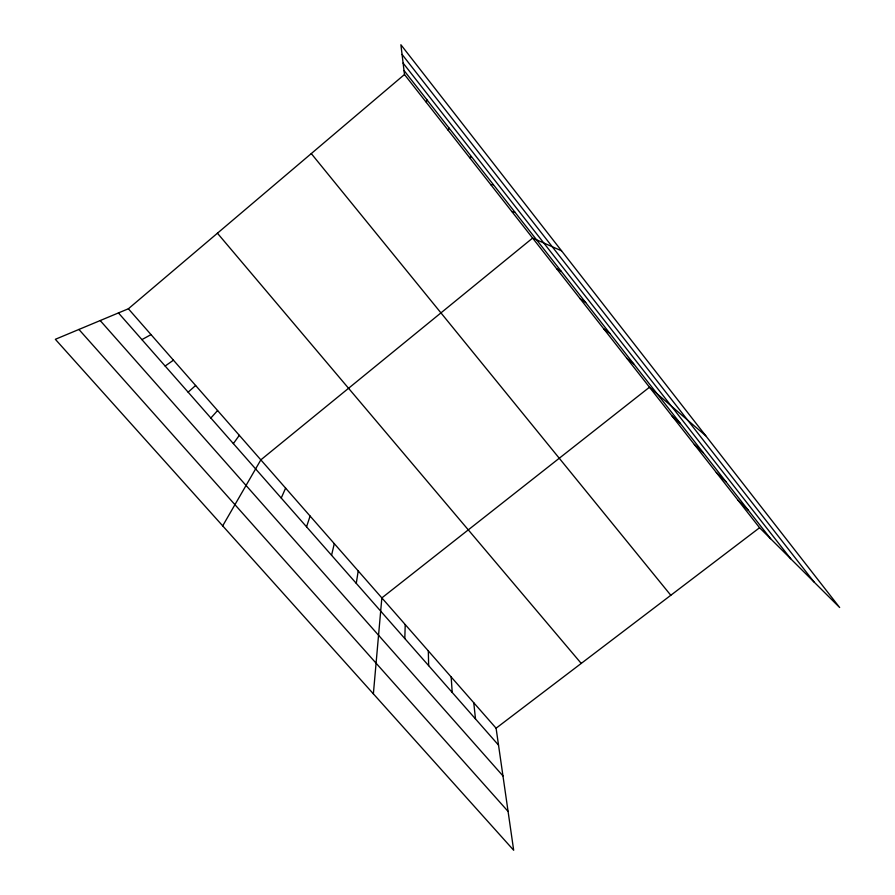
<?xml version="1.0" encoding="UTF-8"?>
<svg xmlns="http://www.w3.org/2000/svg" width="895" height="895" viewBox="0 0 895 895"><rect width="100%" height="100%" fill="white"/><g stroke="black" fill="none" stroke-linecap="round" stroke-linejoin="round"><path stroke-width="1.34" d="M404.808 638.549L405.222 624.565M373.372 693.838L381.852 597.905L649.49 387.222L705.763 435.775M426.423 102.5L426.714 99.502M356.266 583.361L358.213 570.943M331.564 555.258L334.294 543.657M306.549 526.819L310.095 516.057M281.243 498.034L285.606 488.122M448.126 130.2L449.178 128.186M222.687 525.868L260.837 459.862L532.637 238.07L561.557 250.824M233.36 443.596L239.323 435.328M210.862 418.01L217.597 410.536M188.129 392.167L195.636 385.488M128.377 308.775L496.087 728.206L513.674 850.25L55.345 339.306L128.377 308.775L404.484 74.509L400.893 44.75L839.655 607.515L759.575 527.737L404.484 74.509M496.087 728.206L759.575 527.737M165.15 366.033L173.451 360.182M469.595 157.609L471.385 156.558M141.925 339.619L151.031 334.607M490.829 184.717L493.358 184.616M511.85 211.533L515.084 212.361M556.578 268.634L561.299 271.398M580.228 298.818L585.722 302.588M603.599 328.644L609.842 333.399M626.679 358.112L633.66 363.817M672.033 415.996L680.424 423.548M694.307 444.423L703.38 452.87M716.313 472.515L726.058 481.823M738.073 500.283L748.466 510.441M78.917 329.45L508.08 811.429M100.195 320.555L502.956 775.909M118.442 312.926L498.515 745.11M217.429 233.215L581.235 663.419M311.281 153.582L670.803 595.276M403.108 63.086L790.744 558.782M404.003 70.492L770.595 538.712M402.056 54.405L814.058 582.007M473.757 702.732L475.502 718.931M451.169 676.978L452.21 692.45M428.325 650.922L428.649 665.667"/></g></svg>
